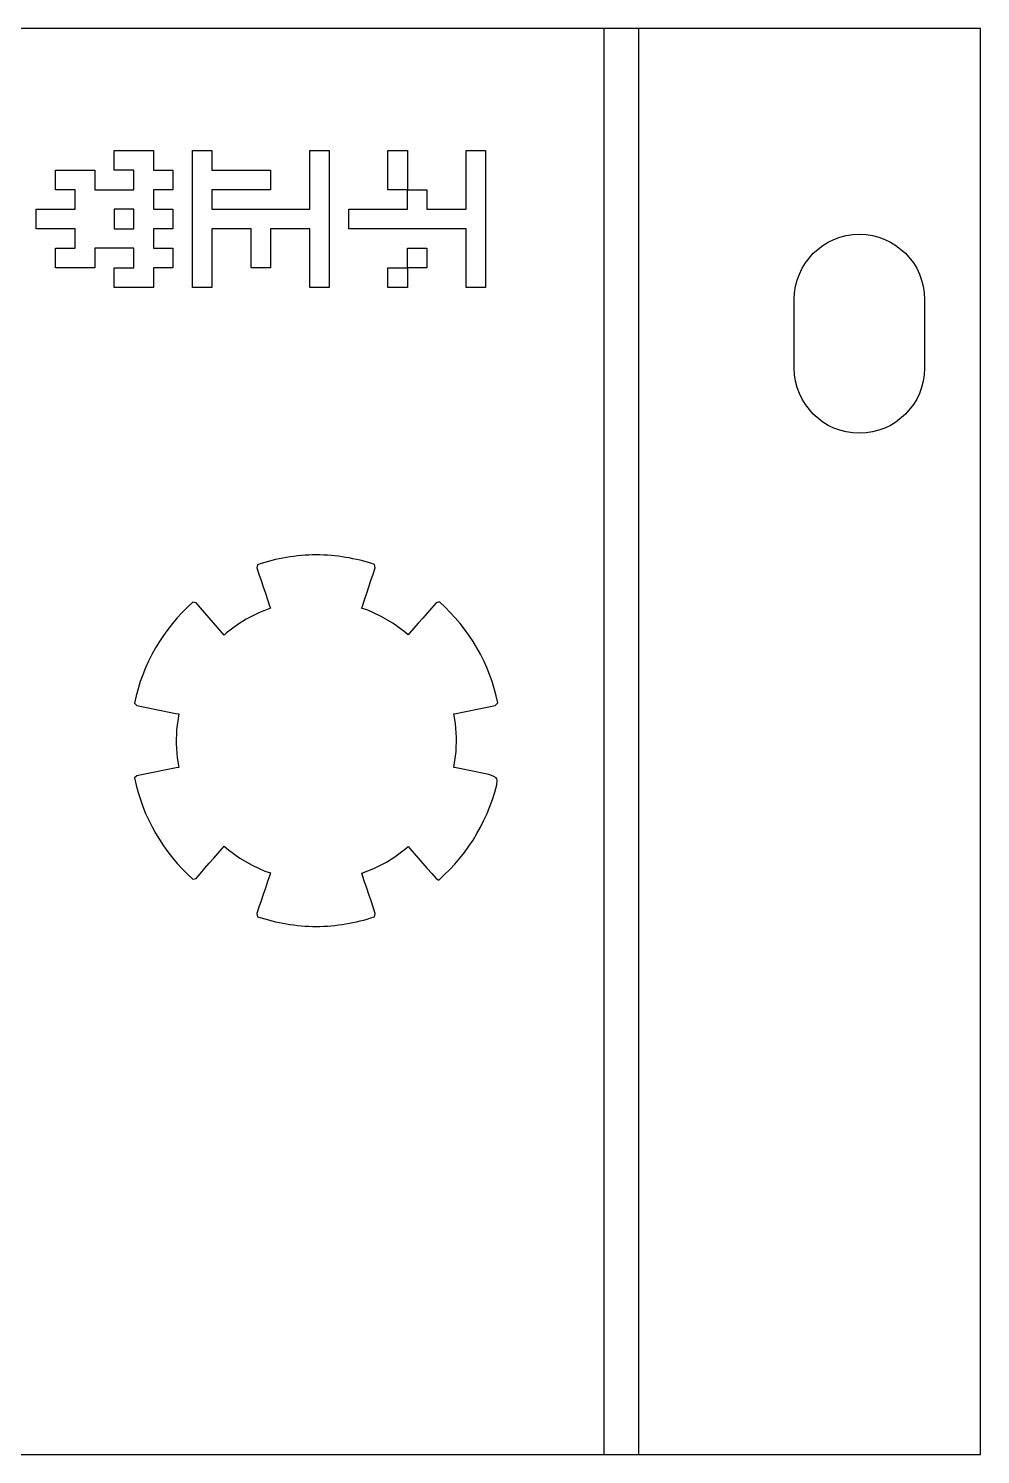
# Model space of a CAD drawing. Extents: x 9 to 137, y 10 to 46.
# Drawn here: x 113.62 to 137.2, y 10.3 to 45.62 of the extents above; entities that cross this region are included whole.
import ezdxf

# ---------------------------------------------------------------- set-up
doc = ezdxf.new("R2010")
doc.units = 0
doc.layers.add('Layer_1', color=7, linetype='CONTINUOUS')

msp = doc.modelspace()

# ---------------------------------------------------------------- linework, layer by layer
at = {"layer": 'Layer_1', "color": 7}
for p, q in [((137.20307, 45.61675), (8.70306, 45.61675)), ((137.20307, 10.29953), (137.20307, 45.61675)), ((133.29996, 40.24575), (133.433, 40.32645)), ((133.433, 40.32645), (133.57412, 40.39425)), ((133.57412, 40.39425), (133.72252, 40.44835)), ((133.72252, 40.44835), (133.8774, 40.48795)), ((133.8774, 40.48795), (134.03797, 40.51235)), ((134.03797, 40.51235), (134.20342, 40.52035)), ((134.20342, 40.52035), (134.36887, 40.51235)), ((134.36887, 40.51235), (134.52944, 40.48795)), ((134.52944, 40.48795), (134.68432, 40.44835)), ((134.68432, 40.44835), (134.83272, 40.39425)), ((134.83272, 40.39425), (134.97384, 40.32645)), ((134.97384, 40.32645), (135.10688, 40.24575)), ((132.86457, 39.81036), (133.06131, 40.04901)), ((133.06131, 40.04901), (133.29996, 40.24575)), ((135.10688, 40.24575), (135.34553, 40.04901)), ((135.34553, 40.04901), (135.54227, 39.81036)), ((132.71607, 39.53619), (132.78387, 39.67732)), ((132.78387, 39.67732), (132.86457, 39.81036)), ((135.54227, 39.81036), (135.62297, 39.67732)), ((135.62297, 39.67732), (135.69077, 39.53619)), ((132.59797, 39.07234), (132.62237, 39.23291)), ((132.62237, 39.23291), (132.66197, 39.38779)), ((132.66197, 39.38779), (132.71607, 39.53619)), ((135.69077, 39.53619), (135.74487, 39.38779)), ((135.74487, 39.38779), (135.78447, 39.23291)), ((135.78447, 39.23291), (135.80887, 39.07234)), ((132.58997, 38.90689), (132.59797, 39.07234)), ((132.58997, 37.20689), (132.58997, 38.90689)), ((135.80887, 39.07234), (135.81687, 38.90689)), ((135.81678, 38.90689), (135.81678, 37.20689)), ((135.81687, 38.90689), (135.81687, 38.90689)), ((132.59797, 37.04144), (132.58997, 37.20689)), ((135.81678, 37.20689), (135.80878, 37.04144)), ((132.62237, 36.88088), (132.59797, 37.04144)), ((132.66197, 36.72599), (132.62237, 36.88088)), ((135.78438, 36.88088), (135.74478, 36.72599)), ((135.80878, 37.04144), (135.78438, 36.88088)), ((132.71607, 36.57759), (132.66197, 36.72599)), ((132.78387, 36.43647), (132.71607, 36.57759)), ((132.86457, 36.30343), (132.78387, 36.43647)), ((135.62288, 36.43647), (135.54228, 36.30343)), ((135.69068, 36.57759), (135.62288, 36.43647)), ((135.74478, 36.72599), (135.69068, 36.57759)), ((133.06131, 36.06478), (132.86457, 36.30343)), ((133.29996, 35.86804), (133.06131, 36.06478)), ((135.34553, 36.06478), (135.10689, 35.86804)), ((135.54228, 36.30343), (135.34553, 36.06478)), ((133.433, 35.78734), (133.29996, 35.86804)), ((133.57412, 35.71954), (133.433, 35.78734)), ((133.72252, 35.66544), (133.57412, 35.71954)), ((134.83272, 35.71954), (134.68432, 35.66544)), ((134.97384, 35.78734), (134.83272, 35.71954)), ((135.10689, 35.86804), (134.97384, 35.78734)), ((133.87741, 35.62584), (133.72252, 35.66544)), ((134.03797, 35.60144), (133.87741, 35.62584)), ((134.20342, 35.59344), (134.03797, 35.60144)), ((134.36887, 35.60144), (134.20342, 35.59344)), ((134.52944, 35.62584), (134.36887, 35.60144)), ((134.68432, 35.66544), (134.52944, 35.62584)), ((119.92287, 32.50049), (119.83227, 32.48259)), ((120.01377, 32.51659), (119.92287, 32.50049)), ((120.10497, 32.53079), (120.01377, 32.51659)), ((120.19647, 32.54319), (120.10497, 32.53079)), ((120.28827, 32.55379), (120.19647, 32.54319)), ((120.38027, 32.56279), (120.28827, 32.55379)), ((120.47247, 32.56979), (120.38027, 32.56279)), ((120.56477, 32.57479), (120.47247, 32.56979)), ((120.65727, 32.57779), (120.56477, 32.57479)), ((120.74987, 32.57879), (120.65727, 32.57779)), ((120.84147, 32.57779), (120.74987, 32.57879)), ((120.93297, 32.57479), (120.84147, 32.57779)), ((121.02437, 32.56979), (120.93297, 32.57479)), ((121.11557, 32.56279), (121.02437, 32.56979)), ((121.20657, 32.55479), (121.11557, 32.56279)), ((121.29737, 32.54459), (121.20657, 32.55479)), ((121.38797, 32.53259), (121.29737, 32.54459)), ((121.47827, 32.51879), (121.38797, 32.53259)), ((121.56827, 32.50319), (121.47827, 32.51879)), ((121.65797, 32.48579), (121.56827, 32.50319)), ((119.29727, 32.33739), (119.27657, 32.25879)), ((119.27657, 32.25879), (119.32977, 32.10273)), ((119.38527, 32.36609), (119.29727, 32.33739)), ((119.47377, 32.39299), (119.38527, 32.36609)), ((119.56277, 32.41809), (119.47377, 32.39299)), ((119.65217, 32.44139), (119.56277, 32.41809)), ((119.74207, 32.46289), (119.65217, 32.44139)), ((119.83227, 32.48259), (119.74207, 32.46289)), ((121.74737, 32.46659), (121.65797, 32.48579)), ((121.83637, 32.44559), (121.74737, 32.46659)), ((121.92497, 32.42289), (121.83637, 32.44559)), ((122.01317, 32.39839), (121.92497, 32.42289)), ((122.10087, 32.37209), (122.01317, 32.39839)), ((122.18807, 32.34409), (122.10087, 32.37209)), ((122.15757, 32.10118), (122.21077, 32.25879)), ((122.21077, 32.25879), (122.18807, 32.34409)), ((119.32977, 32.10273), (119.38247, 31.94615)), ((119.38247, 31.94615), (119.43517, 31.78957)), ((119.43517, 31.78957), (119.48787, 31.63351)), ((121.99797, 31.62834), (122.05117, 31.78595)), ((122.05117, 31.78595), (122.10437, 31.94356)), ((122.10437, 31.94356), (122.15757, 32.10118)), ((119.48787, 31.63351), (119.54057, 31.47693)), ((119.54057, 31.47693), (119.59377, 31.32087)), ((121.89157, 31.3126), (121.94477, 31.47073)), ((121.94477, 31.47073), (121.99797, 31.62834)), ((117.42811, 31.15369), (117.30324, 31.01812)), ((117.55863, 31.28446), (117.42811, 31.15369)), ((117.6947, 31.41024), (117.55863, 31.28446)), ((117.7701, 31.38954), (117.6947, 31.41024)), ((117.87862, 31.26603), (117.7701, 31.38954)), ((117.98714, 31.14304), (117.87862, 31.26603)), ((118.09566, 31.01954), (117.98714, 31.14304)), ((119.32249, 31.14253), (119.01398, 30.98491)), ((119.61497, 31.25777), (119.32249, 31.14253)), ((119.59377, 31.32087), (119.61497, 31.25777)), ((121.87347, 31.2594), (121.89157, 31.3126)), ((122.02592, 31.2072), (121.87347, 31.2594)), ((122.34166, 31.06353), (122.02592, 31.2072)), ((123.49717, 31.13948), (123.3871, 31.01494)), ((123.60673, 31.26453), (123.49717, 31.13948)), ((123.7168, 31.38907), (123.60673, 31.26453)), ((123.8026, 31.41337), (123.7168, 31.38907)), ((123.93827, 31.28765), (123.8026, 31.41337)), ((124.06842, 31.15695), (123.93827, 31.28765)), ((124.19293, 31.02147), (124.06842, 31.15695)), ((117.0709, 30.73332), (116.96365, 30.58448)), ((117.18413, 30.87793), (117.0709, 30.73332)), ((117.30324, 31.01812), (117.18413, 30.87793)), ((118.20418, 30.89603), (118.09566, 31.01954)), ((118.3127, 30.77252), (118.20418, 30.89603)), ((118.42122, 30.64902), (118.3127, 30.77252)), ((118.80572, 30.85469), (118.52822, 30.64592)), ((119.01398, 30.98491), (118.80572, 30.85469)), ((122.6419, 30.88887), (122.34166, 31.06353)), ((122.92302, 30.68578), (122.6419, 30.88887)), ((123.16748, 30.76482), (123.05792, 30.64028)), ((123.27703, 30.8904), (123.16748, 30.76482)), ((123.3871, 31.01494), (123.27703, 30.8904)), ((124.3117, 30.8814), (124.19293, 31.02147)), ((124.4246, 30.73693), (124.3117, 30.8814)), ((124.53154, 30.58825), (124.4246, 30.73693)), ((116.8625, 30.4316), (116.7676, 30.27487)), ((116.96365, 30.58448), (116.8625, 30.4316)), ((118.47032, 30.59272), (118.42122, 30.64902)), ((118.52822, 30.64592), (118.47032, 30.59272)), ((123.02222, 30.59998), (122.92302, 30.68578)), ((123.05792, 30.64028), (123.02222, 30.59998)), ((124.6324, 30.43555), (124.53154, 30.58825)), ((124.7271, 30.27902), (124.6324, 30.43555)), ((116.679, 30.11449), (116.5968, 29.95064)), ((116.7676, 30.27487), (116.679, 30.11449)), ((124.8155, 30.11885), (124.7271, 30.27902)), ((124.8975, 29.95523), (124.8155, 30.11885)), ((116.5211, 29.78352), (116.4521, 29.61332)), ((116.5968, 29.95064), (116.5211, 29.78352)), ((124.9729, 29.78835), (124.8975, 29.95523)), ((125.0417, 29.6184), (124.9729, 29.78835)), ((116.3898, 29.44022), (116.3344, 29.26442)), ((116.4521, 29.61332), (116.3898, 29.44022)), ((125.1038, 29.44558), (125.0417, 29.6184)), ((125.159, 29.27005), (125.1038, 29.44558)), ((116.286, 29.08611), (116.2447, 28.90548)), ((116.3344, 29.26442), (116.286, 29.08611)), ((125.2073, 29.09204), (125.159, 29.27005)), ((125.2485, 28.91171), (125.2073, 29.09204)), ((116.2447, 28.90548), (116.3026, 28.84868)), ((116.3026, 28.84868), (116.46383, 28.81608)), ((116.46383, 28.81608), (116.62558, 28.78408)), ((116.62558, 28.78408), (116.78681, 28.75148)), ((116.78681, 28.75148), (116.94804, 28.71888)), ((116.94804, 28.71888), (117.10927, 28.68688)), ((117.10927, 28.68688), (117.26998, 28.65488)), ((117.26998, 28.65488), (117.34338, 28.63988)), ((117.34338, 28.63988), (117.33258, 28.58768)), ((124.15395, 28.64011), (124.21185, 28.65261)), ((124.19475, 28.40602), (124.15395, 28.64011)), ((124.21185, 28.65261), (124.3736, 28.68521)), ((124.3736, 28.68521), (124.53586, 28.71781)), ((124.53586, 28.71781), (124.69761, 28.75041)), ((124.69761, 28.75041), (124.85987, 28.78301)), ((124.85987, 28.78301), (125.02214, 28.81501)), ((125.02214, 28.81501), (125.1844, 28.84761)), ((125.1844, 28.84761), (125.2485, 28.91171)), ((117.33258, 28.58768), (117.28868, 28.243)), ((124.22005, 28.06031), (124.19475, 28.40602)), ((117.28868, 28.243), (117.27968, 27.89677)), ((124.21105, 27.71304), (124.22005, 28.06031)), ((117.27968, 27.89677), (117.30448, 27.55002)), ((117.30448, 27.55002), (117.34478, 27.31697)), ((124.16715, 27.3694), (124.21105, 27.71304)), ((116.78921, 27.20587), (116.62746, 27.17327)), ((116.95095, 27.23847), (116.78921, 27.20587)), ((117.11374, 27.27107), (116.95095, 27.23847)), ((117.27548, 27.30307), (117.11374, 27.27107)), ((117.34478, 27.31697), (117.27548, 27.30307)), ((124.15575, 27.3151), (124.16715, 27.3694)), ((124.21675, 27.3027), (124.15575, 27.3151)), ((124.37746, 27.2712), (124.21675, 27.3027)), ((124.5387, 27.2386), (124.37746, 27.2712)), ((124.69993, 27.2066), (124.5387, 27.2386)), ((124.86116, 27.174), (124.69993, 27.2066)), ((116.30345, 27.10867), (116.24815, 27.05437)), ((116.24815, 27.05437), (116.28915, 26.87367)), ((116.28915, 26.87367), (116.33725, 26.69528)), ((116.4652, 27.14067), (116.30345, 27.10867)), ((116.62746, 27.17327), (116.4652, 27.14067)), ((125.02239, 27.1414), (124.86116, 27.174)), ((125.12828, 27.10094), (125.02269, 27.14144)), ((125.02269, 27.14144), (125.02269, 27.14144)), ((125.20158, 27.06234), (125.12828, 27.10094)), ((125.16938, 26.7046), (125.21808, 26.88614)), ((125.22348, 27.03554), (125.20158, 27.06234)), ((125.21808, 26.88614), (125.23428, 26.99944)), ((125.23428, 26.99944), (125.22348, 27.03554)), ((116.33725, 26.69528), (116.39235, 26.51939)), ((116.39235, 26.51939), (116.45425, 26.34618)), ((125.05048, 26.34951), (125.11348, 26.52566)), ((125.11348, 26.52566), (125.16938, 26.7046)), ((116.45425, 26.34618), (116.52295, 26.17585)), ((116.52295, 26.17585), (116.59835, 26.0086)), ((124.90358, 26.00635), (124.98048, 26.17633)), ((124.98048, 26.17633), (125.05048, 26.34951)), ((116.59835, 26.0086), (116.68025, 25.84461)), ((116.68025, 25.84461), (116.76855, 25.68407)), ((124.72958, 25.67675), (124.81988, 25.83975)), ((124.81988, 25.83975), (124.90358, 26.00635)), ((116.76855, 25.68407), (116.86325, 25.52717)), ((116.86325, 25.52717), (116.96412, 25.37411)), ((124.52954, 25.3623), (124.63278, 25.51752)), ((124.63278, 25.51752), (124.72958, 25.67675)), ((116.96412, 25.37411), (117.07109, 25.22508)), ((117.07109, 25.22508), (117.18405, 25.08027)), ((117.18405, 25.08027), (117.30289, 24.93986)), ((118.20987, 25.06745), (118.31942, 25.19302)), ((118.31942, 25.19302), (118.42949, 25.31756)), ((118.42949, 25.31756), (118.47029, 25.36356)), ((118.47029, 25.36356), (118.57675, 25.27106)), ((118.57675, 25.27106), (118.85787, 25.06797)), ((122.48597, 24.97208), (122.69423, 25.1023)), ((122.69423, 25.1023), (122.97121, 25.31055)), ((122.97121, 25.31055), (123.02241, 25.35755)), ((123.02241, 25.35755), (123.06531, 25.30895)), ((123.06531, 25.30895), (123.17383, 25.18545)), ((123.17383, 25.18545), (123.28287, 25.06195)), ((124.3043, 25.06463), (124.42001, 25.21127)), ((124.42001, 25.21127), (124.52954, 25.3623)), ((117.30289, 24.93986), (117.42751, 24.80406)), ((117.42751, 24.80406), (117.55779, 24.67306)), ((117.87965, 24.69281), (117.98973, 24.81786)), ((117.98973, 24.81786), (118.09979, 24.94239)), ((118.09979, 24.94239), (118.20987, 25.06745)), ((118.85787, 25.06797), (119.15759, 24.89382)), ((119.15759, 24.89382), (119.47385, 24.75016)), ((119.47385, 24.75016), (119.61544, 24.70156)), ((121.87464, 24.69509), (122.17695, 24.81343)), ((122.17695, 24.81343), (122.48597, 24.97208)), ((123.28287, 25.06195), (123.39087, 24.93844)), ((123.39087, 24.93844), (123.49939, 24.81493)), ((123.49939, 24.81493), (123.60791, 24.69194)), ((123.92128, 24.65308), (124.05482, 24.78534)), ((124.05482, 24.78534), (124.18253, 24.92258)), ((124.18253, 24.92258), (124.3043, 25.06463)), ((117.55779, 24.67306), (117.69362, 24.54703)), ((117.69362, 24.54703), (117.77062, 24.56723)), ((117.77062, 24.56723), (117.87965, 24.69281)), ((119.54314, 24.48663), (119.48944, 24.32902)), ((119.59634, 24.64476), (119.54314, 24.48663)), ((119.61544, 24.70156), (119.59634, 24.64476)), ((121.89424, 24.63669), (121.87464, 24.69509)), ((121.94694, 24.48011), (121.89424, 24.63669)), ((121.99964, 24.32405), (121.94694, 24.48011)), ((123.60791, 24.69194), (123.71643, 24.56844)), ((123.71643, 24.56844), (123.78203, 24.52604)), ((123.78203, 24.52604), (123.92128, 24.65308)), ((119.43674, 24.1714), (119.38294, 24.0138)), ((119.48944, 24.32902), (119.43674, 24.1714)), ((122.05284, 24.16747), (121.99964, 24.32405)), ((122.10554, 24.01141), (122.05284, 24.16747)), ((119.32974, 23.85567), (119.27654, 23.69805)), ((119.27654, 23.69805), (119.29724, 23.61795)), ((119.38294, 24.0138), (119.32974, 23.85567)), ((122.15824, 23.85483), (122.10554, 24.01141)), ((122.21144, 23.69825), (122.15824, 23.85483)), ((122.18924, 23.61555), (122.21144, 23.69825)), ((119.29724, 23.61795), (119.38534, 23.58935)), ((119.38534, 23.58935), (119.47384, 23.56255)), ((119.47384, 23.56255), (119.56284, 23.53755)), ((119.56284, 23.53755), (119.65224, 23.51435)), ((119.65224, 23.51435), (119.74214, 23.49295)), ((119.74214, 23.49295), (119.83234, 23.47335)), ((119.83234, 23.47335), (119.92294, 23.45565)), ((119.92294, 23.45565), (120.01384, 23.43975)), ((120.01384, 23.43975), (120.10504, 23.42565)), ((120.10504, 23.42565), (120.19654, 23.41345)), ((120.19654, 23.41345), (120.28834, 23.40305)), ((120.28834, 23.40305), (120.38034, 23.39405)), ((120.38034, 23.39405), (120.47254, 23.38705)), ((120.47254, 23.38705), (120.56484, 23.38205)), ((120.56484, 23.38205), (120.65734, 23.37905)), ((120.65734, 23.37905), (120.74994, 23.37805)), ((120.74994, 23.37805), (120.84164, 23.37905)), ((120.84164, 23.37905), (120.93324, 23.38205)), ((120.93324, 23.38205), (121.02474, 23.38705)), ((121.02474, 23.38705), (121.11604, 23.39405)), ((121.11604, 23.39405), (121.20714, 23.40305)), ((121.20714, 23.40305), (121.29804, 23.41345)), ((121.29804, 23.41345), (121.38864, 23.42565)), ((121.38864, 23.42565), (121.47904, 23.43965)), ((121.47904, 23.43965), (121.56914, 23.45545)), ((121.56914, 23.45545), (121.65894, 23.47295)), ((121.65894, 23.47295), (121.74834, 23.49225)), ((121.74834, 23.49225), (121.83734, 23.51335)), ((121.83734, 23.51335), (121.92594, 23.53625)), ((121.92594, 23.53625), (122.01414, 23.56095)), ((122.01414, 23.56095), (122.10194, 23.58735)), ((122.10194, 23.58735), (122.18924, 23.61555)), ((8.70306, 10.29953), (137.20307, 10.29953))]:
    msp.add_line(p, q, dxfattribs=at)
at = {"layer": 'Layer_1', "color": 1}
for p, q in [((137.20307, 45.61675), (53.88067, 45.61675)), ((128.7364, 45.61675), (127.87424, 45.61675)), ((127.87424, 45.61675), (127.87424, 10.29953)), ((128.7364, 10.29953), (128.7364, 45.61675)), ((137.20307, 10.29953), (137.20307, 45.61675)), ((115.745516, 42.592864), (116.713617, 42.592864)), ((115.745516, 42.108813), (115.745516, 42.592864)), ((116.713617, 42.592864), (116.713617, 42.108813)), ((117.681718, 39.204509), (117.681718, 42.592864)), ((117.681718, 42.592864), (118.165764, 42.592864)), ((118.165764, 42.592864), (118.165764, 42.108813)), ((120.586022, 41.140712), (120.586022, 42.592864)), ((120.586022, 42.592864), (121.070067, 42.592864)), ((121.070067, 42.592864), (121.070067, 39.204509)), ((122.522225, 42.592864), (123.00627, 42.592864)), ((122.522225, 41.624762), (122.522225, 42.592864)), ((123.00627, 42.592864), (123.00627, 41.624762)), ((124.458427, 42.592864), (124.942472, 42.592864)), ((124.458427, 41.140712), (124.458427, 42.592864)), ((124.942472, 42.592864), (124.942472, 39.204509)), ((114.293358, 41.624762), (114.293358, 42.108813)), ((114.293358, 42.108813), (115.26146, 42.108813)), ((115.26146, 42.108813), (115.26146, 41.624762)), ((116.229561, 42.108813), (115.745516, 42.108813)), ((116.229561, 41.624762), (116.229561, 42.108813)), ((116.713617, 42.108813), (117.197662, 42.108813)), ((117.197662, 42.108813), (117.197662, 41.624762)), ((118.165764, 42.108813), (119.617921, 42.108813)), ((119.617921, 42.108813), (119.617921, 41.624762)), ((114.777404, 41.624762), (114.293358, 41.624762)), ((114.777404, 41.140712), (114.777404, 41.624762)), ((115.26146, 41.624762), (116.229561, 41.624762)), ((117.197662, 41.624762), (116.713617, 41.624762)), ((116.713617, 41.624762), (116.713617, 41.140712)), ((119.617921, 41.624762), (118.165764, 41.624762)), ((118.165764, 41.624762), (118.165764, 41.140712)), ((123.00627, 41.624762), (122.522225, 41.624762)), ((123.00627, 41.140712), (123.00627, 41.624762)), ((123.00627, 41.624762), (123.490326, 41.624762)), ((123.490326, 41.624762), (123.490326, 41.140712)), ((113.809302, 40.656661), (113.809302, 41.140712)), ((113.809302, 41.140712), (114.777404, 41.140712)), ((115.745516, 41.140712), (115.745516, 40.656661)), ((116.229561, 41.140712), (115.745516, 41.140712)), ((116.229561, 40.656661), (116.229561, 41.140712)), ((116.713617, 41.140712), (117.197662, 41.140712)), ((117.197662, 41.140712), (117.197662, 40.656661)), ((118.165764, 41.140712), (120.586022, 41.140712)), ((121.554124, 40.656661), (121.554124, 41.140712)), ((121.554124, 41.140712), (123.00627, 41.140712)), ((123.490326, 41.140712), (124.458427, 41.140712)), ((114.777404, 40.656661), (113.809302, 40.656661)), ((114.777404, 40.17261), (114.777404, 40.656661)), ((115.745516, 40.656661), (116.229561, 40.656661)), ((117.197662, 40.656661), (116.713617, 40.656661)), ((116.713617, 40.656661), (116.713617, 40.17261)), ((119.133865, 40.656661), (118.165764, 40.656661)), ((118.165764, 40.656661), (118.165764, 39.204509)), ((119.133865, 39.68856), (119.133865, 40.656661)), ((120.586022, 40.656661), (119.617921, 40.656661)), ((119.617921, 40.656661), (119.617921, 39.68856)), ((120.586022, 39.204509), (120.586022, 40.656661)), ((124.458427, 40.656661), (121.554124, 40.656661)), ((124.458427, 39.204509), (124.458427, 40.656661)), ((114.293358, 39.68856), (114.293358, 40.17261)), ((114.293358, 40.17261), (114.777404, 40.17261)), ((116.229561, 40.17261), (115.26146, 40.17261)), ((115.26146, 40.17261), (115.26146, 39.68856)), ((116.229561, 39.68856), (116.229561, 40.17261)), ((116.713617, 40.17261), (117.197662, 40.17261)), ((117.197662, 40.17261), (117.197662, 39.68856)), ((123.00627, 40.17261), (123.490326, 40.17261)), ((123.00627, 39.68856), (123.00627, 40.17261)), ((123.490326, 40.17261), (123.490326, 39.68856)), ((115.26146, 39.68856), (114.293358, 39.68856)), ((115.745516, 39.204509), (115.745516, 39.68856)), ((115.745516, 39.68856), (116.229561, 39.68856)), ((117.197662, 39.68856), (116.713617, 39.68856)), ((116.713617, 39.68856), (116.713617, 39.204509)), ((119.617921, 39.68856), (119.133865, 39.68856)), ((122.522225, 39.68856), (123.00627, 39.68856)), ((122.522225, 39.204509), (122.522225, 39.68856)), ((123.490326, 39.68856), (123.00627, 39.68856)), ((123.00627, 39.68856), (123.00627, 39.204509)), ((116.713617, 39.204509), (115.745516, 39.204509)), ((118.165764, 39.204509), (117.681718, 39.204509)), ((121.070067, 39.204509), (120.586022, 39.204509)), ((123.00627, 39.204509), (122.522225, 39.204509)), ((124.942472, 39.204509), (124.458427, 39.204509)), ((53.88067, 10.29953), (137.20307, 10.29953)), ((127.87424, 10.29953), (128.7364, 10.29953))]:
    msp.add_line(p, q, dxfattribs=at)

doc.saveas('drawing.dxf')
